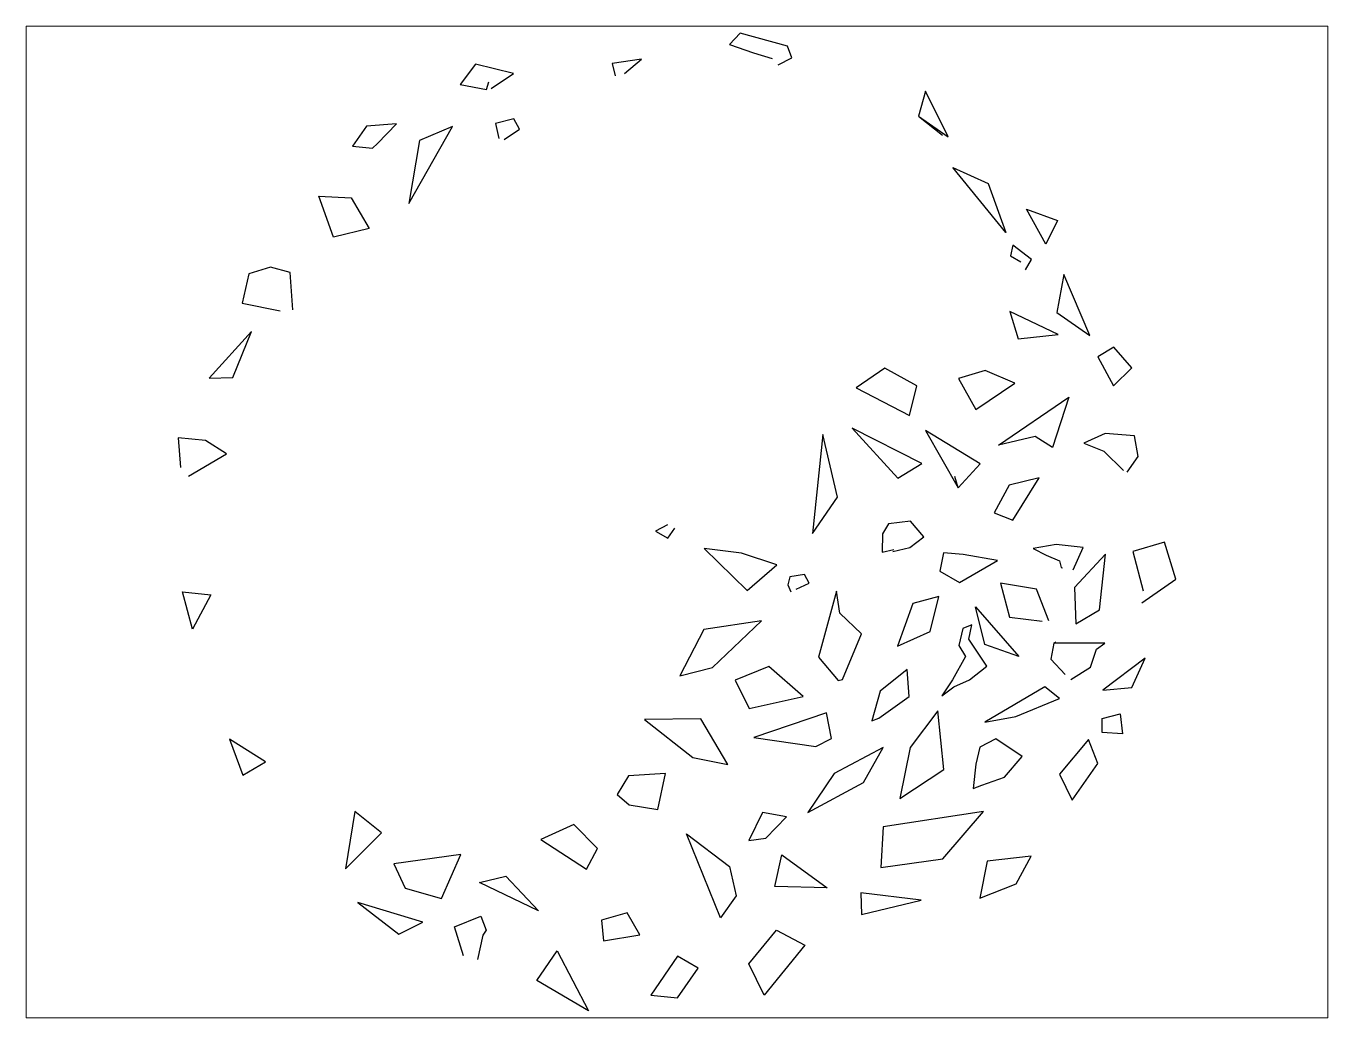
# Paper-space layout 'Layout1' of a CAD drawing. Header units: millimetres. Extents: x 1.05 to 9.45, y 0.8 to 7.2.
# The model-space entities are those that its viewports show. They can reach past a viewport. Long polylines and large blocks are cut down to what shows.
import ezdxf

# ---------------------------------------------------------------- set-up
doc = ezdxf.new("R2010")
doc.units = ezdxf.units.MM
doc.header["$MEASUREMENT"] = 0

# ---------------------------------------------------------------- blocks, each defined once
blk = doc.blocks.new('SYMBOL_Tree_1_2D')
at = {"color": 0, "linetype": 'ByBlock'}
for p, q in [((392.3, 2505.7), (339.2, 2448.6)), ((629.7, 2441.3), (392.3, 2505.7)), ((339.2, 2448.6), (459.6, 2408.1)), ((459.6, 2408.1), (551.7, 2378.6)), ((650.9, 2382.3), (629.7, 2441.3)), ((-929, 2351), (-1006.9, 2249.7)), ((-739.5, 2305), (-929, 2351)), ((-100.1, 2376.8), (-247.1, 2354.7)), ((-247.1, 2354.7), (-231.1, 2292.1)), ((-185.1, 2305), (-100.1, 2376.8)), ((581.8, 2347.3), (650.9, 2382.3)), ((-851.1, 2229.5), (-739.5, 2305)), ((-1006.9, 2249.7), (-874.1, 2223.9)), ((-874.1, 2223.9), (-863.5, 2262.6)), ((1318.6, 2216.6), (1283.2, 2091.3)), ((1432, 1988.2), (1318.6, 2216.6)), ((1283.2, 2091.3), (1432, 1988.2)), ((1283.2, 2091.3), (1403.7, 1995.6)), ((-1474.5, 2041.6), (-1543.6, 1942.1)), ((-1324, 2052.6), (-1474.5, 2041.6)), ((-1419.6, 1955), (-1324, 2052.6)), ((-1262, 1654.8), (-1044.1, 2039.8)), ((-1044.1, 2039.8), (-1208.8, 1969.8)), ((-737.7, 2078.4), (-829.8, 2054.5)), ((-829.8, 2054.5), (-813.9, 1979)), ((-787.3, 1975.3), (-709.4, 2026.9)), ((-709.4, 2026.9), (-737.7, 2078.4)), ((-1444.4, 1931.1), (-1419.6, 1955)), ((-1208.8, 1969.8), (-1262, 1654.8)), ((-1543.6, 1942.1), (-1444.4, 1931.1)), ((1720.7, 1509.3), (1455, 1835.3)), ((1455, 1835.3), (1632.1, 1754.3)), ((-1639.2, 1487.2), (-1711.8, 1691.7)), ((-1711.8, 1691.7), (-1550.7, 1682.4)), ((1632.1, 1754.3), (1720.7, 1509.3)), ((-1550.7, 1682.4), (-1460.3, 1529.6)), ((1919.1, 1452.2), (1823.4, 1627.2)), ((1823.4, 1627.2), (1977.5, 1570.1)), ((1977.5, 1570.1), (1919.1, 1452.2)), ((-1460.3, 1529.6), (-1639.2, 1487.2)), ((1754.4, 1446.7), (1743.7, 1393.3)), ((1848.2, 1374.9), (1754.4, 1446.7)), ((1743.7, 1393.3), (1795.1, 1363.8)), ((1818.1, 1323.3), (1848.2, 1374.9)), ((-2062.5, 1303.1), (-2096.2, 1157.6)), ((-1954.5, 1336.2), (-2062.5, 1303.1)), ((-1855.3, 1310.4), (-1954.5, 1336.2)), ((-1842.9, 1124.4), (-1855.3, 1310.4)), ((2009.4, 1299.4), (1974, 1109.7)), ((2140.5, 995.5), (2009.4, 1299.4)), ((-2096.2, 1157.6), (-1904.9, 1118.9)), ((1740.2, 1115.2), (1780.9, 978.9)), ((1981.1, 1001), (1740.2, 1115.2)), ((1974, 1109.7), (2140.5, 995.5)), ((-2048.4, 1015.7), (-2260.9, 781.8)), ((-2142.2, 785.5), (-2048.4, 1015.7)), ((1780.9, 978.9), (1981.1, 1001)), ((2259.1, 936.5), (2179.4, 888.7)), ((2349.5, 833.4), (2259.1, 936.5)), ((2179.4, 888.7), (2257.4, 743.2)), ((-2260.9, 781.8), (-2142.2, 785.5)), ((1115, 831.6), (971.5, 733.9)), ((1276.1, 743.2), (1115, 831.6)), ((1616.2, 820.5), (1483.4, 780)), ((1765, 757.9), (1616.2, 820.5)), ((2257.4, 743.2), (2349.5, 833.4)), ((971.5, 733.9), (1238.9, 595.8)), ((1238.9, 595.8), (1276.1, 743.2)), ((1483.4, 780), (1570.2, 625.3)), ((1570.2, 625.3), (1765, 757.9)), ((1683.5, 446.6), (2034.2, 687.9)), ((2034.2, 687.9), (1952.7, 435.6)), ((952, 533.2), (1180.5, 282.7)), ((1300.9, 356.4), (952, 533.2)), ((-2415, 483.5), (-2404.4, 336.1)), ((-2278.6, 470.6), (-2415, 483.5)), ((-2174.1, 404.3), (-2278.6, 470.6)), ((805, 500), (753.6, 6.4)), ((879.4, 186.9), (805, 500)), ((1318.6, 520.3), (1481.6, 234.8)), ((1591.4, 354.5), (1318.6, 520.3)), ((1865.9, 490.8), (1683.5, 446.6)), ((1952.7, 435.6), (1865.9, 490.8)), ((2216.6, 505.6), (2110.4, 457.7)), ((2110.4, 457.7), (2209.6, 417.2)), ((2363.6, 494.5), (2216.6, 505.6)), ((2381.4, 391.4), (2363.6, 494.5)), ((-2363.6, 291.9), (-2174.1, 404.3)), ((2209.6, 417.2), (2308.7, 321.4)), ((2326.5, 312.2), (2381.4, 391.4)), ((1180.5, 282.7), (1300.9, 356.4)), ((1481.6, 234.8), (1591.4, 354.5)), ((1481.6, 234.8), (1465.7, 290.1)), ((1887.2, 284.6), (1736.6, 247.7)), ((1754.4, 72.8), (1887.2, 284.6)), ((1736.6, 247.7), (1662.3, 109.6)), ((753.6, 6.4), (879.4, 186.9)), ((1244.3, 67.2), (1134.4, 54.3)), ((1309.8, -10.1), (1244.3, 67.2)), ((1662.3, 109.6), (1754.4, 72.8)), ((29.2, 48.8), (-31, 17.5)), ((-31, 17.5), (31, -17.5)), ((31, -17.5), (66.4, 32.2)), ((1104.3, 4.6), (1102.6, -87.5)), ((1134.4, 54.3), (1104.3, 4.6)), ((1155.7, -83.8), (1240.7, -63.5)), ((1240.7, -63.5), (1309.8, -10.1)), ((1972.2, -48.8), (1857.1, -69.1)), ((2106.8, -63.5), (1972.2, -48.8)), ((2057.2, -175.9), (2106.8, -63.5)), ((2512.4, -37.8), (2354.8, -83.8)), ((2569.1, -221.9), (2512.4, -37.8)), ((213.4, -69.1), (427.7, -279)), ((399.4, -93), (213.4, -69.1)), ((576.5, -150.1), (399.4, -93)), ((1102.6, -87.5), (1161, -74.6)), ((1409, -91.2), (1389.5, -181.4)), ((1506.4, -98.5), (1409, -91.2)), ((1488.7, -238.5), (1678.2, -128)), ((1678.2, -128), (1506.4, -98.5)), ((1857.1, -69.1), (1920.8, -102.2)), ((1920.8, -102.2), (1988.2, -129.8)), ((1988.2, -129.8), (1997, -163)), ((2218.4, -96.7), (2062.5, -264.3)), ((2188.3, -374.8), (2218.4, -96.7)), ((2354.8, -83.8), (2406.2, -280.9)), ((427.7, -279), (576.5, -150.1)), ((1389.5, -181.4), (1488.7, -238.5)), ((1997, -163), (2002.3, -164.8)), ((640.3, -210.9), (631.4, -249.6)), ((631.4, -249.6), (645.6, -284.6)), ((714.7, -198), (640.3, -210.9)), ((672.2, -271.7), (737.7, -242.2)), ((737.7, -242.2), (714.7, -198)), ((1694.1, -242.2), (1738.4, -411.6)), ((1873, -271.7), (1694.1, -242.2)), ((2399.1, -339.8), (2569.1, -221.9)), ((-2393.8, -284.6), (-2252.1, -301.1)), ((-2344.2, -472.4), (-2393.8, -284.6)), ((-2252.1, -301.1), (-2344.2, -472.4)), ((874.1, -282.7), (783.7, -612.4)), ((890, -391.4), (874.1, -282.7)), ((1386, -308.5), (1254.9, -343.5)), ((1341.7, -483.5), (1386, -308.5)), ((1935, -430.1), (1873, -271.7)), ((2062.5, -264.3), (2069.6, -444.8)), ((1254.9, -343.5), (1178.7, -557.1)), ((1568.4, -360.1), (1784.5, -608.7)), ((1614.4, -547.9), (1568.4, -360.1)), ((2069.6, -444.8), (2188.3, -374.8)), ((498.6, -430.1), (211.7, -474.3)), ((254.2, -664), (498.6, -430.1)), ((998.1, -494.5), (890, -391.4)), ((1550.7, -450.3), (1504.6, -468.7)), ((1534.7, -522.1), (1550.7, -450.3)), ((1738.4, -411.6), (1901.4, -431.9)), ((211.7, -474.3), (91.2, -704.5)), ((904.2, -722.9), (998.1, -494.5)), ((1178.7, -557.1), (1341.7, -483.5)), ((1504.6, -468.7), (1485.1, -553.4)), ((1485.1, -553.4), (1518.8, -608.7)), ((1625.1, -656.6), (1534.7, -522.1)), ((1784.5, -608.7), (1614.4, -547.9)), ((1959.8, -542.4), (1945.6, -621.6)), ((1959.8, -542.4), (1970.4, -535)), ((2214.9, -542.4), (1959.8, -542.4)), ((2142.2, -662.1), (2172.4, -571.9)), ((2172.4, -571.9), (2214.9, -542.4)), ((783.7, -612.4), (882.9, -728.4)), ((1518.8, -608.7), (1453.3, -724.7)), ((1945.6, -621.6), (2016.5, -699)), ((2416.8, -616.1), (2204.2, -776.3)), ((2349.5, -763.4), (2416.8, -616.1)), ((91.2, -704.5), (254.2, -664)), ((535.8, -658.4), (367.5, -726.6)), ((707.6, -807.6), (535.8, -658.4)), ((1226.5, -673.2), (1091.9, -781.8)), ((1237.2, -807.6), (1226.5, -673.2)), ((1538.3, -724.7), (1625.1, -656.6)), ((2044.8, -722.9), (2142.2, -662.1)), ((367.5, -726.6), (438.4, -868.4)), ((882.9, -728.4), (904.2, -722.9)), ((1453.3, -724.7), (1400.1, -805.8)), ((1400.1, -805.8), (1460.3, -759.7)), ((1460.3, -759.7), (1538.3, -724.7)), ((1915.5, -759.7), (1614.4, -936.5)), ((1988.2, -818.7), (1915.5, -759.7)), ((2204.2, -776.3), (2349.5, -763.4)), ((438.4, -868.4), (707.6, -807.6)), ((1091.9, -781.8), (1051.2, -929.2)), ((1084.9, -916.3), (1237.2, -807.6)), ((1770.3, -908.9), (1988.2, -818.7)), ((824.5, -890.5), (461.4, -1013.9)), ((849.3, -1017.6), (824.5, -890.5)), ((1380.6, -879.4), (1242.5, -1063.6)), ((1410.7, -1172.3), (1380.6, -879.4)), ((1614.4, -936.5), (1770.3, -908.9)), ((2200.7, -918.1), (2291, -894.2)), ((2291, -894.2), (2303.4, -995.5)), ((195.7, -920), (-85.9, -923.6)), ((-85.9, -923.6), (156.7, -1113.3)), ((330.3, -1148.3), (195.7, -920)), ((1051.2, -929.2), (1084.9, -916.3)), ((2200.7, -988.1), (2200.7, -918.1)), ((-2158.2, -1021.3), (-2092.7, -1201.8)), ((-1979.3, -1135.4), (-2158.2, -1021.3)), ((461.4, -1013.9), (771.4, -1058.1)), ((771.4, -1058.1), (849.3, -1017.6)), ((1669.3, -1019.4), (1589.6, -1061.8)), ((1802.2, -1107.8), (1669.3, -1019.4)), ((2133.4, -1023.1), (1988.2, -1196.2)), ((2179.4, -1142.8), (2133.4, -1023.1)), ((2303.4, -995.5), (2200.7, -988.1)), ((1107.9, -1063.6), (861.7, -1192.5)), ((1008.7, -1238.6), (1107.9, -1063.6)), ((1242.5, -1063.6), (1191.1, -1317.8)), ((1589.6, -1061.8), (1570.2, -1146.5)), ((-2092.7, -1201.8), (-1979.3, -1135.4)), ((156.7, -1113.3), (330.3, -1148.3)), ((1570.2, -1146.5), (1556, -1268.1)), ((1713.6, -1211), (1802.2, -1107.8)), ((2051.9, -1327), (2179.4, -1142.8)), ((-165.6, -1205.4), (-222.3, -1297.5)), ((20.4, -1192.5), (-165.6, -1205.4)), ((-18.6, -1373), (20.4, -1192.5)), ((861.7, -1192.5), (730.6, -1387.8)), ((1191.1, -1317.8), (1410.7, -1172.3)), ((1600.3, -1251.5), (1713.6, -1211)), ((1988.2, -1196.2), (2051.9, -1327)), ((-222.3, -1297.5), (-162.1, -1349.1)), ((730.6, -1387.8), (1008.7, -1238.6)), ((1556, -1268.1), (1600.3, -1251.5)), ((-162.1, -1349.1), (-18.6, -1373)), ((-1533, -1382.2), (-1579, -1669.6)), ((-1400.1, -1489.1), (-1533, -1382.2)), ((503.9, -1387.8), (436.6, -1527.7)), ((624.3, -1409.9), (503.9, -1387.8)), ((521.6, -1516.7), (624.3, -1409.9)), ((1609.1, -1382.2), (1107.9, -1459.6)), ((1405.4, -1619.8), (1609.1, -1382.2)), ((-1579, -1669.6), (-1400.1, -1489.1)), ((-438.4, -1448.5), (-603.1, -1522.2)), ((-319.7, -1568.3), (-438.4, -1448.5)), ((294.9, -1914.5), (124.9, -1494.6)), ((124.9, -1494.6), (339.2, -1658.5)), ((1107.9, -1459.6), (1095.5, -1662.2)), ((-603.1, -1522.2), (-374.6, -1671.4)), ((436.6, -1527.7), (521.6, -1516.7)), ((-1003.4, -1597.7), (-1338.1, -1643.8)), ((-1099, -1816.9), (-1003.4, -1597.7)), ((-374.6, -1671.4), (-319.7, -1568.3)), ((565.9, -1758), (601.3, -1599.6)), ((601.3, -1599.6), (828, -1763.5)), ((1095.5, -1662.2), (1405.4, -1619.8)), ((1846.5, -1606.9), (1626.8, -1630.9)), ((1772.1, -1745.1), (1846.5, -1606.9)), ((-1338.1, -1643.8), (-1281.5, -1765.3)), ((339.2, -1658.5), (372.8, -1804)), ((1626.8, -1630.9), (1589.6, -1815.1)), ((-909.5, -1737.7), (-778.4, -1706.4)), ((-615.5, -1879.5), (-909.5, -1737.7)), ((-778.4, -1706.4), (-615.5, -1879.5)), ((1589.6, -1815.1), (1772.1, -1745.1)), ((-1281.5, -1765.3), (-1099, -1816.9)), ((372.8, -1804), (294.9, -1914.5)), ((828, -1763.5), (565.9, -1758)), ((1297.4, -1826.1), (996.3, -1789.3)), ((996.3, -1789.3), (998.1, -1897.9)), ((-1517, -1837.2), (-1313.3, -1995.5)), ((-1192.9, -1936.6), (-1517, -1837.2)), ((998.1, -1897.9), (1297.4, -1826.1)), ((-1313.3, -1995.5), (-1192.9, -1936.6)), ((-1035.3, -1958.7), (-902.4, -1905.3)), ((-902.4, -1905.3), (-875.9, -1975.3)), ((-172.7, -1888.7), (-300.2, -1925.6)), ((-300.2, -1925.6), (-289.6, -2028.7)), ((-108.9, -1999.2), (-172.7, -1888.7)), ((-989.2, -2104.2), (-1035.3, -1958.7)), ((-893.6, -2001.1), (-920.1, -2122.6)), ((-875.9, -1975.3), (-893.6, -2001.1)), ((-289.6, -2028.7), (-108.9, -1999.2)), ((436.6, -2144.7), (574.7, -1975.3)), ((574.7, -1975.3), (716.4, -2050.8)), ((-622.6, -2227.6), (-521.6, -2078.4)), ((-521.6, -2078.4), (-365.7, -2378.6)), ((716.4, -2050.8), (512.8, -2301.3)), ((78.8, -2106.1), (-54, -2301.3)), ((183.3, -2165), (78.8, -2106.1)), ((512.8, -2301.3), (436.6, -2144.7)), ((78.8, -2314.2), (183.3, -2165)), ((-365.7, -2378.6), (-622.6, -2227.6)), ((-54, -2301.3), (78.8, -2314.2))]:
    blk.add_line(p, q, dxfattribs=at)

msp = doc.modelspace()

# ---------------------------------------------------------------- block references
msp.add_blockref('SYMBOL_Tree_1_2D', (0, 0))

psp = doc.layouts.get("Layout1")

# ---------------------------------------------------------------- viewports
at = {"layer": '0'}
psp.add_viewport(center=(5.25, 4), size=(8.4, 6.4), view_center_point=(77.0465, 63.5438), view_height=4956.017954, dxfattribs=at)

doc.saveas('drawing.dxf')
